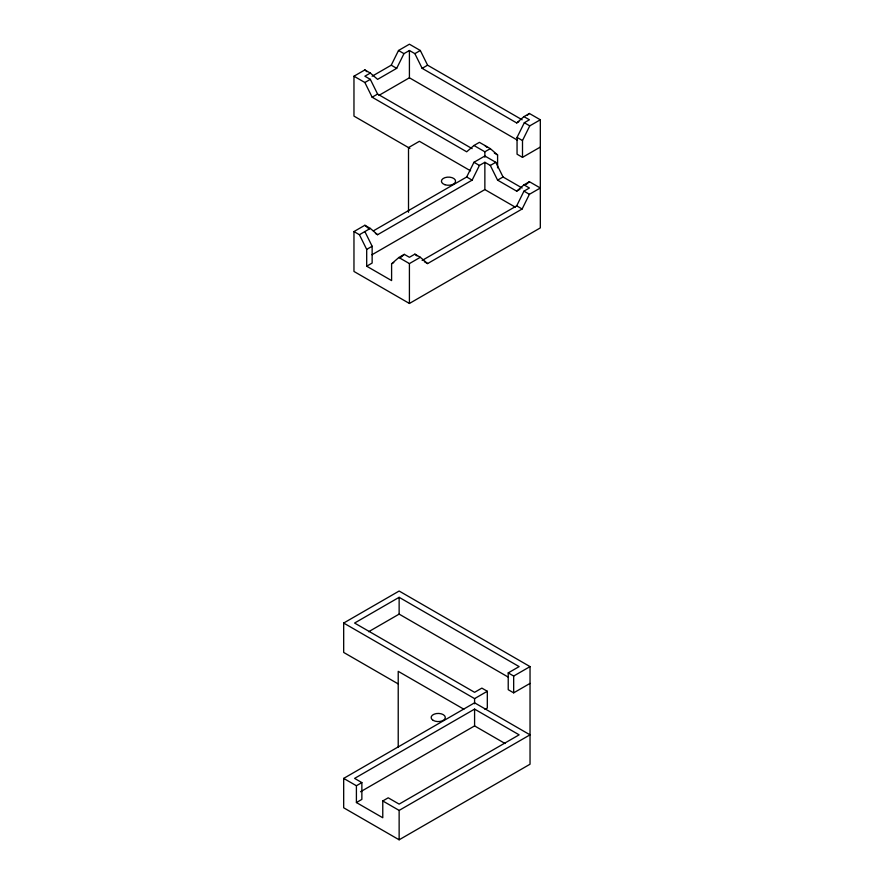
<?xml version="1.0" encoding="UTF-8"?>
<svg xmlns="http://www.w3.org/2000/svg" width="884" height="884" viewBox="0 0 884 884"><rect width="100%" height="100%" fill="white"/><g stroke="black" fill="none" stroke-linecap="round" stroke-linejoin="round"><path stroke-width="1.33" d="M372.142 76.212L391.236 65.195L398.507 50.498L409.414 44.2L420.32 50.498L427.591 65.195L522.135 119.782M409.889 148.39L353.965 116.102L353.965 76.212L364.871 69.913L370.33 73.063L377.601 79.361L396.684 68.344L403.966 53.648L409.414 50.498L414.872 53.648L422.143 68.344L516.687 122.931L518.864 121.672M373.324 230.89L466.686 176.988L473.957 162.291L484.863 155.993L495.78 162.291L503.051 176.988L522.135 188.005M375.413 233.453L377.601 234.713L472.144 180.137L479.415 165.441L484.863 162.291L490.322 165.441L497.593 180.137L516.687 191.154L519.958 189.264M540.323 147.064L522.499 157.352L517.052 154.203L517.052 137.407L524.322 122.721L529.405 119.782L523.958 116.633L516.687 122.931M522.499 157.352L522.499 140.556L529.77 125.86L540.323 119.782L540.323 227.895L409.414 303.466L353.965 271.454L353.965 231.564L364.871 225.265L370.33 228.415L377.601 234.713M422.143 260.437L516.687 205.85L523.958 191.154L529.405 188.005L523.958 184.855L516.687 191.154M424.32 261.697L427.591 263.587L522.135 209L529.405 194.303L540.323 188.005L529.405 181.706L523.958 184.855M497.593 167.861L497.593 154.943L490.322 148.645L479.415 142.346L473.957 145.495L466.686 151.794L372.142 97.207L364.871 82.51L353.965 76.212M527.328 115.274L529.405 113.484L540.323 119.782M353.965 231.564L359.412 234.713L366.694 249.41L366.694 266.206L391.601 280.593L391.601 263.797L398.872 257.498L404.319 254.349L409.414 257.288L414.872 254.139L420.32 257.288L427.591 263.587M400.165 257.94L404.319 254.349M526.289 184.402L529.405 181.706M370.33 73.063L364.871 76.212L370.33 79.361L377.601 94.058L472.144 148.645M364.871 82.51L370.33 79.361M414.872 53.648L420.32 50.498M372.142 97.207L377.601 94.058M422.143 68.344L427.591 65.195M378.938 95.384L409.414 77.792L517.527 140.213M523.958 116.633L529.405 113.484M473.957 145.495L484.863 151.794L490.322 148.645M359.412 234.713L370.33 228.415M490.322 165.441L495.78 162.291M366.694 249.41L372.142 246.26L364.871 231.564M497.593 180.137L503.051 176.988M371.998 254.747L484.863 189.585L515.339 207.176M366.694 266.206L372.142 263.056L372.142 246.26M391.601 263.797L393.778 262.537M398.872 257.498L409.414 263.587L420.32 257.288M398.22 683.918L343.677 652.436L343.677 623.043L399.137 591.031L530.035 666.602L530.035 764.218L399.137 839.8L343.677 807.788L343.677 778.395L474.586 702.813L530.035 734.836L399.137 810.407L382.772 800.959L382.772 817.755L356.407 802.539L356.407 785.743L343.677 778.395M530.035 683.398L513.67 692.846L508.223 689.697L508.223 672.901L519.129 666.602L399.137 597.319L354.594 623.043L474.586 692.316L481.857 688.117L487.316 691.266L487.316 708.062L484.996 709.399M368.661 631.717L399.137 614.115L508.433 677.221M343.677 623.043L474.586 698.614L487.316 691.266M508.223 672.901L513.67 676.05L530.035 666.602M382.772 800.959L388.22 797.81L399.137 804.109L519.129 734.836L474.586 709.112L354.594 778.395L361.865 782.594L361.865 799.39L356.407 802.539M356.407 785.743L361.865 782.594M360.528 791.755L474.586 725.908L505.062 743.51M524.322 122.721L529.77 125.86M398.507 50.498L403.966 53.648M517.052 137.407L522.499 140.556M391.236 65.195L396.684 68.344M494.322 153.054L497.593 154.943M473.957 162.291L479.415 165.441M523.958 191.154L529.405 194.303M470.586 170.844L419.414 141.296L408.507 147.595L408.507 212.293M466.686 176.988L472.144 180.137M516.687 205.85L522.135 209M463.846 709.211L398.22 671.332L398.22 747.345M484.863 145.495L486.94 147.297M364.871 69.913L366.948 71.715M414.872 254.139L416.95 255.94M364.871 225.265L369.026 228.868M513.67 676.05L513.67 692.846M484.863 151.794L484.863 157.253M484.863 162.291L484.863 189.585M474.586 698.614L474.586 703.786M474.586 709.112L474.586 725.908M409.414 50.498L409.414 77.792M409.414 263.587L409.414 303.466M399.137 597.319L399.137 614.115M399.137 810.407L399.137 839.8M433.226 720.394A7.072 4.077 0 0 0 445.05 718.57A7.072 4.077 0 0 0 436.398 713.565A7.072 4.077 0 0 0 433.226 720.394M444.972 184.723A7.072 4.077 0 0 0 455.569 181.187A7.072 4.077 0 0 0 444.972 177.651A7.072 4.077 0 0 0 444.972 184.723"/></g></svg>
